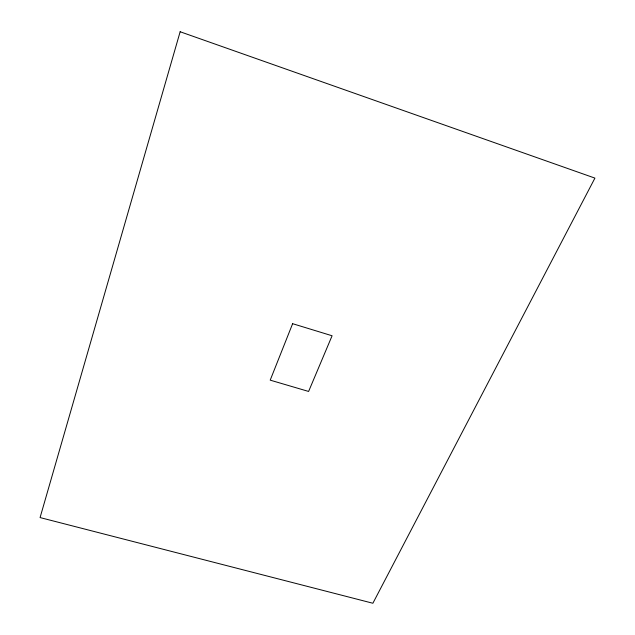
<?xml version="1.0" encoding="UTF-8"?>
<svg xmlns="http://www.w3.org/2000/svg" width="635" height="635" viewBox="0 0 635 635"><rect width="100%" height="100%" fill="white"/><g stroke="black" fill="none" stroke-linecap="round" stroke-linejoin="round"><path stroke-width="0.95" d="M180.149 31.75L40.076 517.573L372.88 603.25L594.924 178.11L180.149 31.75M292.624 323.691L270.208 380.151L308.61 391.446L332.089 335.764L292.624 323.691"/></g></svg>
